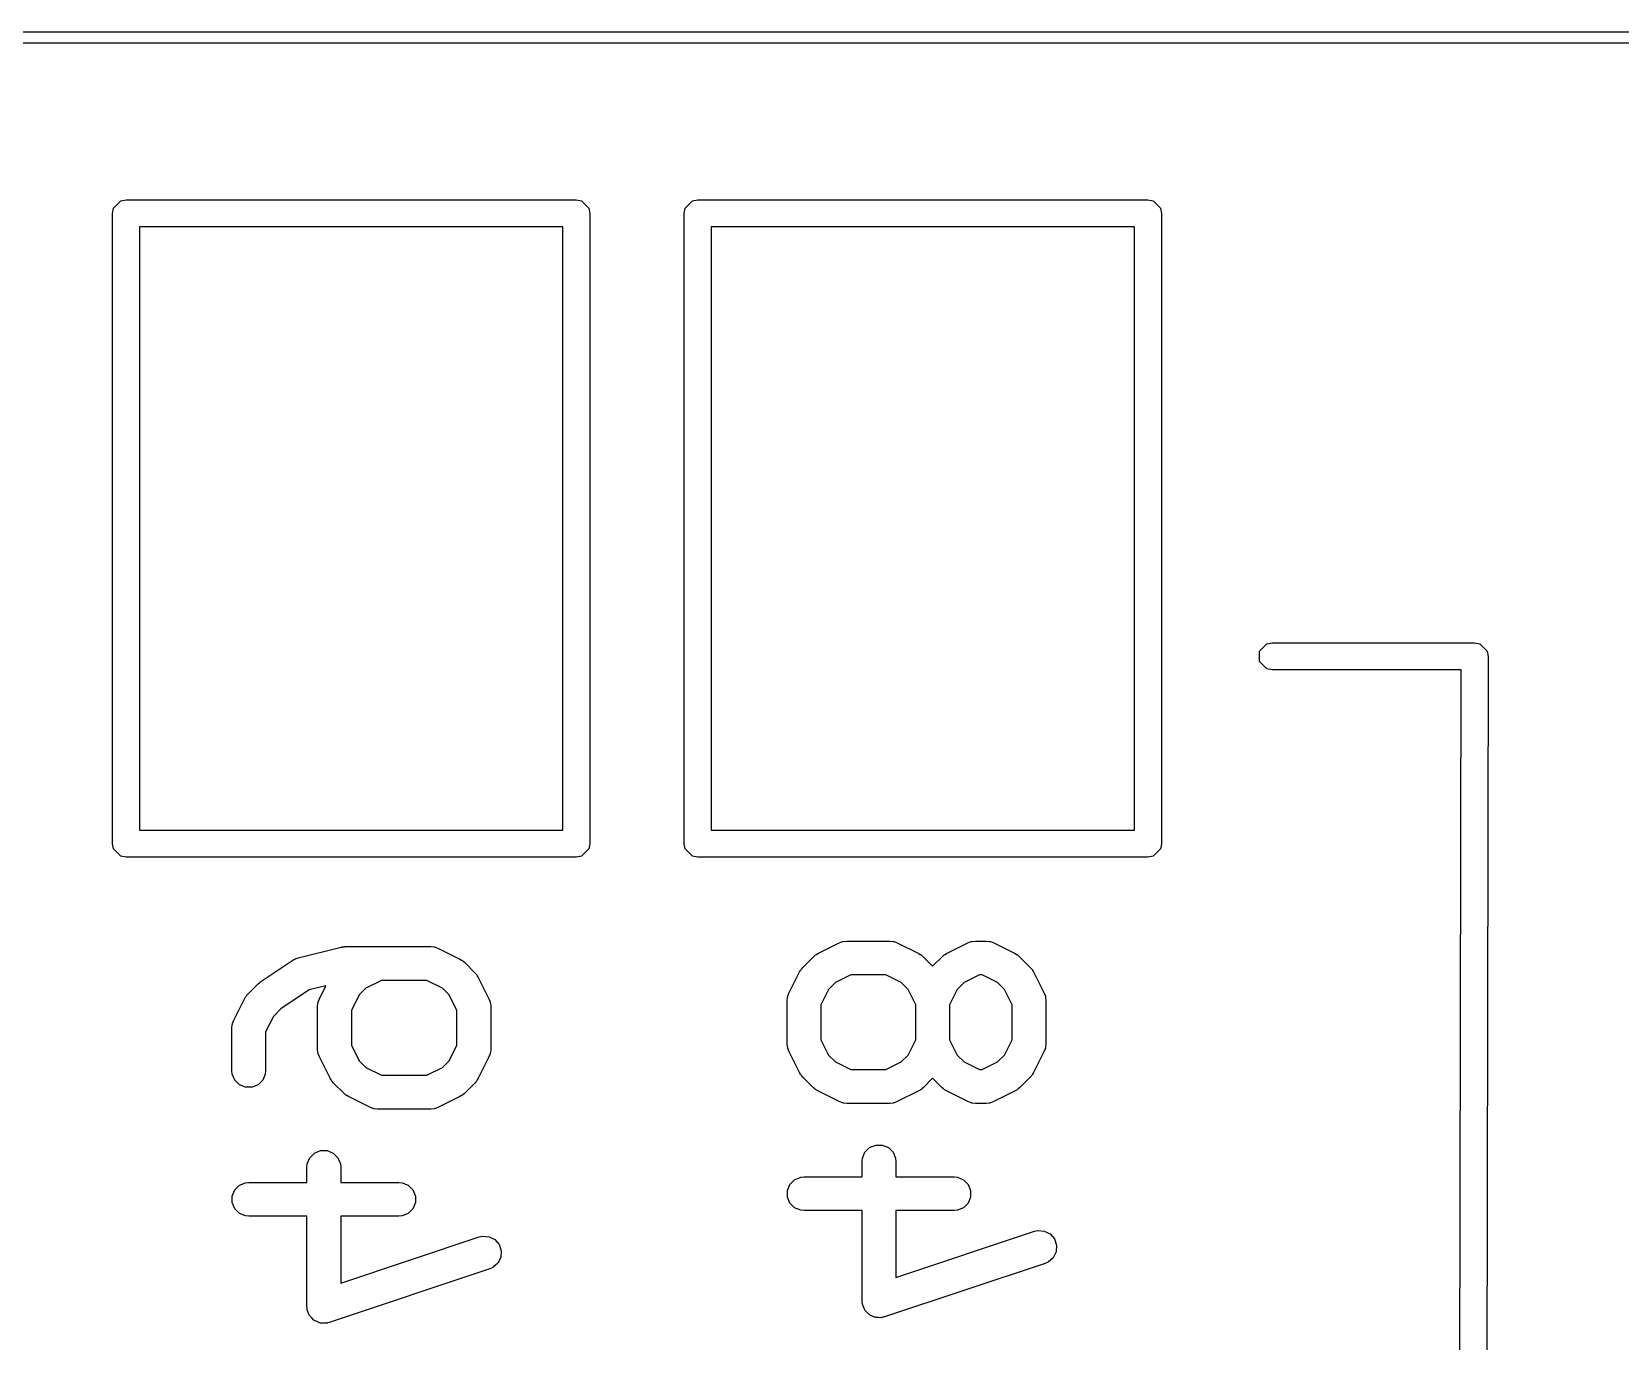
# Model space of a CAD drawing. Extents: x 89 to 178, y -115 to -57.
# Drawn here: x 132.44 to 139.5, y -62.79 to -56.97 of the extents above; entities that cross this region are included whole.
import ezdxf

# ---------------------------------------------------------------- set-up
doc = ezdxf.new("R2010")
doc.units = 0
doc.layers.add('BLACK', color=7, linetype='CONTINUOUS')

msp = doc.modelspace()

# ---------------------------------------------------------------- linework, layer by layer
at = {"layer": 'BLACK', "linetype": 'CONTINUOUS'}
for p, q in [((97.5, -56.975), (169.5, -56.975)), ((169.47582, -57.025), (97.524182, -57.025)), ((132.802567, -57.759039), (132.835039, -57.726567)), ((132.835039, -57.726567), (132.858, -57.722)), ((132.858, -57.722), (134.858, -57.722)), ((134.858, -57.722), (134.880961, -57.726567)), ((134.880961, -57.726567), (134.913433, -57.759039)), ((135.342567, -57.759039), (135.375039, -57.726567)), ((135.375039, -57.726567), (135.398, -57.722)), ((135.398, -57.722), (137.398, -57.722)), ((137.398, -57.722), (137.420961, -57.726567)), ((137.420961, -57.726567), (137.453433, -57.759039)), ((132.798, -57.782), (132.802567, -57.759039)), ((132.798, -60.582), (132.798, -57.782)), ((134.913433, -57.759039), (134.918, -57.782)), ((134.918, -57.782), (134.918, -60.582)), ((135.338, -57.782), (135.342567, -57.759039)), ((135.338, -60.582), (135.338, -57.782)), ((137.453433, -57.759039), (137.458, -57.782)), ((137.458, -57.782), (137.458, -60.582)), ((132.918, -57.842), (132.918, -60.522)), ((134.798, -57.842), (132.918, -57.842)), ((134.798, -60.522), (134.798, -57.842)), ((135.458, -57.842), (135.458, -60.522)), ((137.338, -57.842), (135.458, -57.842)), ((137.338, -60.522), (137.338, -57.842)), ((137.894567, -59.727039), (137.927039, -59.694567)), ((137.927039, -59.694567), (137.95, -59.69)), ((137.95, -59.69), (138.85, -59.69)), ((138.85, -59.69), (138.872961, -59.694567)), ((138.872961, -59.694567), (138.873002, -59.694608)), ((138.873002, -59.694608), (138.873061, -59.694609)), ((138.873061, -59.694609), (138.889026, -59.710632)), ((137.894567, -59.772961), (137.894567, -59.727039)), ((137.927039, -59.805433), (137.894567, -59.772961)), ((138.889026, -59.710632), (138.905433, -59.727039)), ((138.91, -59.750108), (138.8975, -66.700108)), ((138.905433, -59.727039), (138.905433, -59.727097)), ((138.905433, -59.727097), (138.905474, -59.727139)), ((138.905474, -59.727139), (138.91, -59.750108)), ((137.95, -59.81), (137.927039, -59.805433)), ((138.789892, -59.81), (137.95, -59.81)), ((138.777608, -66.64), (138.789892, -59.81)), ((132.918, -60.522), (134.798, -60.522)), ((135.458, -60.522), (137.338, -60.522)), ((132.802567, -60.604961), (132.798, -60.582)), ((132.835039, -60.637433), (132.802567, -60.604961)), ((134.913433, -60.604961), (134.880961, -60.637433)), ((134.918, -60.582), (134.913433, -60.604961)), ((135.342567, -60.604961), (135.338, -60.582)), ((135.375039, -60.637433), (135.342567, -60.604961)), ((137.453433, -60.604961), (137.420961, -60.637433)), ((137.458, -60.582), (137.453433, -60.604961)), ((132.858, -60.642), (132.835039, -60.637433)), ((134.858, -60.642), (132.858, -60.642)), ((134.880961, -60.637433), (134.858, -60.642)), ((135.398, -60.642), (135.375039, -60.637433)), ((137.398, -60.642), (135.398, -60.642)), ((137.420961, -60.637433), (137.398, -60.642)), ((133.623086, -61.089018), (133.813562, -61.041399)), ((133.813562, -61.041399), (133.816098, -61.041023)), ((133.816098, -61.041023), (133.81712, -61.040601)), ((133.81712, -61.040601), (133.822632, -61.040058)), ((133.822632, -61.040058), (133.828106, -61.039249)), ((133.828106, -61.039249), (133.829198, -61.039411)), ((133.829198, -61.039411), (133.831752, -61.03916)), ((133.831752, -61.03916), (134.212704, -61.03916)), ((134.212704, -61.03916), (134.227336, -61.040601)), ((134.227336, -61.040601), (134.229825, -61.041632)), ((134.229825, -61.041632), (134.232513, -61.041823)), ((134.232513, -61.041823), (134.246245, -61.047078)), ((134.246245, -61.047078), (134.341483, -61.094697)), ((135.931878, -61.069697), (136.027116, -61.022078)), ((136.027116, -61.022078), (136.040847, -61.016823)), ((136.040847, -61.016823), (136.043536, -61.016631)), ((136.043536, -61.016631), (136.046025, -61.015601)), ((136.046025, -61.015601), (136.060657, -61.01416)), ((136.060657, -61.01416), (136.251133, -61.01416)), ((136.251133, -61.01416), (136.265765, -61.015601)), ((136.265765, -61.015601), (136.268254, -61.016632)), ((136.268254, -61.016632), (136.270942, -61.016823)), ((136.270942, -61.016823), (136.284674, -61.022078)), ((136.284674, -61.022078), (136.379912, -61.069697)), ((136.503306, -61.069697), (136.598544, -61.022078)), ((136.598544, -61.022078), (136.612275, -61.016823)), ((136.612275, -61.016823), (136.614964, -61.016631)), ((136.614964, -61.016631), (136.617453, -61.015601)), ((136.617453, -61.015601), (136.632085, -61.01416)), ((136.632085, -61.01416), (136.679704, -61.01416)), ((136.679704, -61.01416), (136.694336, -61.015601)), ((136.694336, -61.015601), (136.696825, -61.016632)), ((136.696825, -61.016632), (136.699513, -61.016823)), ((136.699513, -61.016823), (136.713245, -61.022078)), ((136.713245, -61.022078), (136.808483, -61.069697)), ((133.456816, -61.194613), (133.599674, -61.099375)), ((133.599674, -61.099375), (133.607748, -61.09507)), ((133.607748, -61.09507), (133.60924, -61.093965)), ((133.60924, -61.093965), (133.611002, -61.093335)), ((133.611002, -61.093335), (133.612648, -61.092458)), ((133.612648, -61.092458), (133.614462, -61.092099)), ((133.614462, -61.092099), (133.623086, -61.089018)), ((134.341483, -61.094697), (134.347782, -61.098661)), ((134.347782, -61.098661), (134.34961, -61.099419)), ((134.34961, -61.099419), (134.351666, -61.101107)), ((134.351666, -61.101107), (134.353926, -61.102529)), ((134.353926, -61.102529), (134.355225, -61.104027)), ((134.355225, -61.104027), (134.360975, -61.108746)), ((134.360975, -61.108746), (134.408594, -61.156365)), ((135.864767, -61.131365), (135.912386, -61.083746)), ((135.912386, -61.083746), (135.918135, -61.079027)), ((135.918135, -61.079027), (135.919435, -61.077529)), ((135.919435, -61.077529), (135.921694, -61.076107)), ((135.921694, -61.076107), (135.923751, -61.074419)), ((135.923751, -61.074419), (135.925578, -61.073661)), ((135.925578, -61.073661), (135.931878, -61.069697)), ((136.379912, -61.069697), (136.386211, -61.073661)), ((136.386211, -61.073661), (136.388039, -61.074419)), ((136.388039, -61.074419), (136.390095, -61.076107)), ((136.390095, -61.076107), (136.392355, -61.077529)), ((136.392355, -61.077529), (136.393654, -61.079027)), ((136.393654, -61.079027), (136.399404, -61.083746)), ((136.399404, -61.083746), (136.441609, -61.125951)), ((136.441609, -61.125951), (136.483814, -61.083746)), ((136.483814, -61.083746), (136.489563, -61.079027)), ((136.489563, -61.079027), (136.490863, -61.077529)), ((136.490863, -61.077529), (136.493122, -61.076107)), ((136.493122, -61.076107), (136.495179, -61.074419)), ((136.495179, -61.074419), (136.497006, -61.073661)), ((136.497006, -61.073661), (136.503306, -61.069697)), ((136.808483, -61.069697), (136.814782, -61.073661)), ((136.814782, -61.073661), (136.81661, -61.074419)), ((136.81661, -61.074419), (136.818666, -61.076107)), ((136.818666, -61.076107), (136.820926, -61.077529)), ((136.820926, -61.077529), (136.822225, -61.079027)), ((136.822225, -61.079027), (136.827975, -61.083746)), ((136.827975, -61.083746), (136.875594, -61.131365)), ((133.992314, -61.18916), (133.923798, -61.223418)), ((134.194999, -61.18916), (133.992314, -61.18916)), ((134.263515, -61.223418), (134.194999, -61.18916)), ((134.408594, -61.156365), (134.413312, -61.162114)), ((134.413312, -61.162114), (134.414811, -61.163414)), ((134.414811, -61.163414), (134.416232, -61.165673)), ((134.416232, -61.165673), (134.417921, -61.16773)), ((134.417921, -61.16773), (134.418678, -61.169557)), ((134.418678, -61.169557), (134.422643, -61.175857)), ((134.422643, -61.175857), (134.470262, -61.271095)), ((135.803098, -61.246094), (135.850718, -61.150856)), ((135.850718, -61.150856), (135.854683, -61.144557)), ((135.854683, -61.144557), (135.85544, -61.14273)), ((135.85544, -61.14273), (135.857128, -61.140672)), ((135.857128, -61.140672), (135.858551, -61.138413)), ((135.858551, -61.138413), (135.860049, -61.137113)), ((135.860049, -61.137113), (135.864767, -61.131365)), ((136.078362, -61.16416), (136.009846, -61.198418)), ((136.233428, -61.16416), (136.078362, -61.16416)), ((136.301944, -61.198418), (136.233428, -61.16416)), ((136.64979, -61.16416), (136.581274, -61.198418)), ((136.661999, -61.16416), (136.64979, -61.16416)), ((136.730515, -61.198418), (136.661999, -61.16416)), ((136.875594, -61.131365), (136.880312, -61.137114)), ((136.880312, -61.137114), (136.881811, -61.138414)), ((136.881811, -61.138414), (136.883232, -61.140673)), ((136.883232, -61.140673), (136.884921, -61.14273)), ((136.884921, -61.14273), (136.885678, -61.144557)), ((136.885678, -61.144557), (136.889643, -61.150857)), ((136.889643, -61.150857), (136.937262, -61.246095)), ((133.38844, -61.262968), (133.390128, -61.26091)), ((133.390128, -61.26091), (133.391551, -61.258651)), ((133.391551, -61.258651), (133.393049, -61.257351)), ((133.393049, -61.257351), (133.397767, -61.251603)), ((133.397767, -61.251603), (133.445386, -61.203984)), ((133.445386, -61.203984), (133.445426, -61.20395)), ((133.445426, -61.20395), (133.445441, -61.203929)), ((133.445441, -61.203929), (133.451282, -61.199145)), ((133.451282, -61.199145), (133.456751, -61.194657)), ((133.456751, -61.194657), (133.456773, -61.194647)), ((133.456773, -61.194647), (133.456816, -61.194613)), ((133.67207, -61.231389), (133.546199, -61.315303)), ((133.746166, -61.212865), (133.67207, -61.231389)), ((133.717051, -61.271095), (133.746166, -61.212865)), ((133.893391, -61.253825), (133.859133, -61.322341)), ((133.923798, -61.223418), (133.893391, -61.253825)), ((134.293922, -61.253825), (134.263515, -61.223418)), ((134.32818, -61.322341), (134.293922, -61.253825)), ((135.797651, -61.262515), (135.797843, -61.259826)), ((135.797843, -61.259826), (135.803098, -61.246094)), ((135.979438, -61.228825), (135.94518, -61.297342)), ((136.009846, -61.198418), (135.979438, -61.228825)), ((136.332351, -61.228825), (136.301944, -61.198418)), ((136.366609, -61.297341), (136.332351, -61.228825)), ((136.550867, -61.228825), (136.516609, -61.297341)), ((136.581274, -61.198418), (136.550867, -61.228825)), ((136.760922, -61.228825), (136.730515, -61.198418)), ((136.79518, -61.297341), (136.760922, -61.228825)), ((136.937262, -61.246095), (136.942517, -61.259826)), ((136.942517, -61.259826), (136.942708, -61.262515)), ((133.336098, -61.366332), (133.383718, -61.271094)), ((133.383718, -61.271094), (133.387683, -61.264795)), ((133.387683, -61.264795), (133.38844, -61.262968)), ((133.546199, -61.315303), (133.512438, -61.349063)), ((133.709133, -61.304636), (133.710574, -61.290004)), ((133.709133, -61.495112), (133.709133, -61.304636)), ((133.710574, -61.290004), (133.711605, -61.287514)), ((133.711605, -61.287514), (133.711796, -61.284827)), ((133.711796, -61.284827), (133.717051, -61.271095)), ((133.859133, -61.322341), (133.859133, -61.477407)), ((134.32818, -61.477407), (134.32818, -61.322341)), ((134.470262, -61.271095), (134.475517, -61.284826)), ((134.475517, -61.284826), (134.475708, -61.287515)), ((134.475708, -61.287515), (134.476739, -61.290004)), ((134.476739, -61.290004), (134.47818, -61.304636)), ((134.47818, -61.304636), (134.47818, -61.495112)), ((135.79518, -61.279636), (135.796621, -61.265004)), ((135.79518, -61.470112), (135.79518, -61.279636)), ((135.796621, -61.265004), (135.797651, -61.262515)), ((135.94518, -61.297342), (135.94518, -61.452405)), ((136.366609, -61.452407), (136.366609, -61.297341)), ((136.516609, -61.297341), (136.516609, -61.452407)), ((136.79518, -61.452407), (136.79518, -61.297341)), ((136.942708, -61.262515), (136.943739, -61.265004)), ((136.943739, -61.265004), (136.94518, -61.279636)), ((136.94518, -61.279636), (136.94518, -61.470112)), ((133.32818, -61.399874), (133.329621, -61.385242)), ((133.32818, -61.59035), (133.32818, -61.399874)), ((133.329621, -61.385242), (133.330651, -61.382753)), ((133.330651, -61.382753), (133.330843, -61.380064)), ((133.330843, -61.380064), (133.336098, -61.366332)), ((133.512438, -61.349063), (133.47818, -61.41758)), ((133.47818, -61.41758), (133.47818, -61.59035)), ((135.796621, -61.484744), (135.79518, -61.470112)), ((135.94518, -61.452405), (135.979438, -61.520922)), ((136.332351, -61.520923), (136.366609, -61.452407)), ((136.516609, -61.452407), (136.550867, -61.520923)), ((136.760922, -61.520923), (136.79518, -61.452407)), ((136.94518, -61.470112), (136.943739, -61.484744)), ((133.710574, -61.509744), (133.709133, -61.495112)), ((133.711605, -61.512233), (133.710574, -61.509744)), ((133.711796, -61.514921), (133.711605, -61.512233)), ((133.717051, -61.528653), (133.711796, -61.514921)), ((133.76467, -61.623891), (133.717051, -61.528653)), ((133.859133, -61.477407), (133.893391, -61.545923)), ((134.293922, -61.545923), (134.32818, -61.477407)), ((134.470262, -61.528653), (134.422643, -61.623891)), ((134.475517, -61.514922), (134.470262, -61.528653)), ((134.475708, -61.512232), (134.475517, -61.514922)), ((134.476739, -61.509744), (134.475708, -61.512232)), ((134.47818, -61.495112), (134.476739, -61.509744)), ((135.797651, -61.487232), (135.796621, -61.484744)), ((135.797843, -61.489922), (135.797651, -61.487232)), ((135.803098, -61.503654), (135.797843, -61.489922)), ((135.850718, -61.598892), (135.803098, -61.503654)), ((135.979438, -61.520922), (136.009846, -61.55133)), ((136.301944, -61.55133), (136.332351, -61.520923)), ((136.550867, -61.520923), (136.581274, -61.55133)), ((136.730515, -61.55133), (136.760922, -61.520923)), ((136.937262, -61.503653), (136.889643, -61.598891)), ((136.942517, -61.489922), (136.937262, -61.503653)), ((136.942708, -61.487232), (136.942517, -61.489922)), ((136.943739, -61.484744), (136.942708, -61.487232)), ((133.329621, -61.604982), (133.32818, -61.59035)), ((133.34082, -61.632018), (133.329621, -61.604982)), ((133.476739, -61.604982), (133.46554, -61.632018)), ((133.47818, -61.59035), (133.476739, -61.604982)), ((133.893391, -61.545923), (133.923798, -61.57633)), ((133.923798, -61.57633), (133.992314, -61.610588)), ((133.992314, -61.610588), (134.194999, -61.610588)), ((134.194999, -61.610588), (134.263515, -61.57633)), ((134.263515, -61.57633), (134.293922, -61.545923)), ((135.854683, -61.60519), (135.850718, -61.598892)), ((135.85544, -61.607018), (135.854683, -61.60519)), ((135.857128, -61.609075), (135.85544, -61.607018)), ((135.858551, -61.611335), (135.857128, -61.609075)), ((135.860049, -61.612634), (135.858551, -61.611335)), ((135.864767, -61.618383), (135.860049, -61.612634)), ((136.009846, -61.55133), (136.078362, -61.585588)), ((136.078362, -61.585588), (136.233428, -61.585588)), ((136.233428, -61.585588), (136.301944, -61.55133)), ((136.581274, -61.55133), (136.64979, -61.585588)), ((136.64979, -61.585588), (136.661999, -61.585588)), ((136.661999, -61.585588), (136.730515, -61.55133)), ((136.880312, -61.612633), (136.875594, -61.618383)), ((136.881811, -61.611334), (136.880312, -61.612633)), ((136.883232, -61.609074), (136.881811, -61.611334)), ((136.884921, -61.607018), (136.883232, -61.609074)), ((136.885678, -61.60519), (136.884921, -61.607018)), ((136.889643, -61.598891), (136.885678, -61.60519)), ((133.361512, -61.65271), (133.34082, -61.632018)), ((133.388548, -61.663909), (133.361512, -61.65271)), ((133.417812, -61.663909), (133.388548, -61.663909)), ((133.444848, -61.65271), (133.417812, -61.663909)), ((133.46554, -61.632018), (133.444848, -61.65271)), ((133.768634, -61.63019), (133.76467, -61.623891)), ((133.769392, -61.632018), (133.768634, -61.63019)), ((133.77108, -61.634074), (133.769392, -61.632018)), ((133.772502, -61.636334), (133.77108, -61.634074)), ((133.774, -61.637633), (133.772502, -61.636334)), ((133.778719, -61.643383), (133.774, -61.637633)), ((133.826338, -61.691002), (133.778719, -61.643383)), ((134.408594, -61.643383), (134.360975, -61.691002)), ((134.413312, -61.637633), (134.408594, -61.643383)), ((134.414811, -61.636334), (134.413312, -61.637633)), ((134.416232, -61.634074), (134.414811, -61.636334)), ((134.417921, -61.632018), (134.416232, -61.634074)), ((134.418678, -61.63019), (134.417921, -61.632018)), ((134.422643, -61.623891), (134.418678, -61.63019)), ((135.912386, -61.666002), (135.864767, -61.618383)), ((135.918135, -61.67072), (135.912386, -61.666002)), ((135.919435, -61.672219), (135.918135, -61.67072)), ((135.921694, -61.67364), (135.919435, -61.672219)), ((135.923751, -61.675329), (135.921694, -61.67364)), ((135.925578, -61.676086), (135.923751, -61.675329)), ((135.931878, -61.680051), (135.925578, -61.676086)), ((136.027116, -61.72767), (135.931878, -61.680051)), ((136.379912, -61.680051), (136.284674, -61.72767)), ((136.386211, -61.676086), (136.379912, -61.680051)), ((136.388039, -61.675329), (136.386211, -61.676086)), ((136.390095, -61.67364), (136.388039, -61.675329)), ((136.392355, -61.672219), (136.390095, -61.67364)), ((136.393654, -61.67072), (136.392355, -61.672219)), ((136.399404, -61.666002), (136.393654, -61.67072)), ((136.441609, -61.623797), (136.399404, -61.666002)), ((136.483814, -61.666002), (136.441609, -61.623797)), ((136.489563, -61.67072), (136.483814, -61.666002)), ((136.490863, -61.672219), (136.489563, -61.67072)), ((136.493122, -61.67364), (136.490863, -61.672219)), ((136.495179, -61.675329), (136.493122, -61.67364)), ((136.497006, -61.676086), (136.495179, -61.675329)), ((136.503306, -61.680051), (136.497006, -61.676086)), ((136.598544, -61.72767), (136.503306, -61.680051)), ((136.808483, -61.680051), (136.713245, -61.72767)), ((136.814782, -61.676086), (136.808483, -61.680051)), ((136.81661, -61.675329), (136.814782, -61.676086)), ((136.818666, -61.67364), (136.81661, -61.675329)), ((136.820926, -61.672219), (136.818666, -61.67364)), ((136.822225, -61.67072), (136.820926, -61.672219)), ((136.827975, -61.666002), (136.822225, -61.67072)), ((136.875594, -61.618383), (136.827975, -61.666002)), ((133.832087, -61.69572), (133.826338, -61.691002)), ((133.833387, -61.697219), (133.832087, -61.69572)), ((133.835646, -61.69864), (133.833387, -61.697219)), ((133.837703, -61.700329), (133.835646, -61.69864)), ((133.83953, -61.701086), (133.837703, -61.700329)), ((133.84583, -61.705051), (133.83953, -61.701086)), ((133.941068, -61.75267), (133.84583, -61.705051)), ((133.954799, -61.757925), (133.941068, -61.75267)), ((134.246245, -61.75267), (134.232513, -61.757925)), ((134.341483, -61.705051), (134.246245, -61.75267)), ((134.347782, -61.701086), (134.341483, -61.705051)), ((134.34961, -61.700329), (134.347782, -61.701086)), ((134.351666, -61.69864), (134.34961, -61.700329)), ((134.353926, -61.697219), (134.351666, -61.69864)), ((134.355225, -61.69572), (134.353926, -61.697219)), ((134.360975, -61.691002), (134.355225, -61.69572)), ((136.040847, -61.732925), (136.027116, -61.72767)), ((136.043536, -61.733116), (136.040847, -61.732925)), ((136.046025, -61.734147), (136.043536, -61.733116)), ((136.060657, -61.735588), (136.046025, -61.734147)), ((136.251133, -61.735588), (136.060657, -61.735588)), ((136.265765, -61.734147), (136.251133, -61.735588)), ((136.268254, -61.733115), (136.265765, -61.734147)), ((136.270942, -61.732925), (136.268254, -61.733115)), ((136.284674, -61.72767), (136.270942, -61.732925)), ((136.612275, -61.732925), (136.598544, -61.72767)), ((136.614964, -61.733116), (136.612275, -61.732925)), ((136.617453, -61.734147), (136.614964, -61.733116)), ((136.632085, -61.735588), (136.617453, -61.734147)), ((136.679704, -61.735588), (136.632085, -61.735588)), ((136.694336, -61.734147), (136.679704, -61.735588)), ((136.696825, -61.733115), (136.694336, -61.734147)), ((136.699513, -61.732925), (136.696825, -61.733115)), ((136.713245, -61.72767), (136.699513, -61.732925)), ((133.957488, -61.758116), (133.954799, -61.757925)), ((133.959977, -61.759147), (133.957488, -61.758116)), ((133.974609, -61.760588), (133.959977, -61.759147)), ((134.212704, -61.760588), (133.974609, -61.760588)), ((134.227336, -61.759147), (134.212704, -61.760588)), ((134.229825, -61.758115), (134.227336, -61.759147)), ((134.232513, -61.757925), (134.229825, -61.758115)), ((133.674154, -61.977254), (133.694846, -61.956562)), ((133.694846, -61.956562), (133.721882, -61.945363)), ((133.721882, -61.945363), (133.751146, -61.945363)), ((133.751146, -61.945363), (133.778182, -61.956562)), ((133.778182, -61.956562), (133.798874, -61.977254)), ((136.129955, -61.97929), (136.141154, -61.952254)), ((136.141154, -61.952254), (136.161846, -61.931562)), ((136.161846, -61.931562), (136.188882, -61.920363)), ((136.188882, -61.920363), (136.218146, -61.920363)), ((136.218146, -61.920363), (136.245182, -61.931562)), ((136.245182, -61.931562), (136.265874, -61.952254)), ((136.265874, -61.952254), (136.277073, -61.97929)), ((133.661514, -62.018922), (133.662955, -62.00429)), ((133.661514, -62.086779), (133.661514, -62.018922)), ((133.662955, -62.00429), (133.674154, -61.977254)), ((133.798874, -61.977254), (133.810073, -62.00429)), ((133.810073, -62.00429), (133.811514, -62.018922)), ((133.811514, -62.018922), (133.811514, -62.086779)), ((136.128514, -61.993922), (136.129955, -61.97929)), ((136.128514, -62.061779), (136.128514, -61.993922)), ((136.277073, -61.97929), (136.278514, -61.993922)), ((136.278514, -61.993922), (136.278514, -62.061779)), ((133.34082, -62.120111), (133.361512, -62.099419)), ((133.361512, -62.099419), (133.388548, -62.08822)), ((133.388548, -62.08822), (133.40318, -62.086779)), ((133.40318, -62.086779), (133.661514, -62.086779)), ((133.811514, -62.086779), (134.069847, -62.086779)), ((134.069847, -62.086779), (134.084479, -62.08822)), ((134.084479, -62.08822), (134.111515, -62.099419)), ((134.111515, -62.099419), (134.132207, -62.120111)), ((135.796621, -62.122147), (135.80782, -62.095111)), ((135.80782, -62.095111), (135.828512, -62.074419)), ((135.828512, -62.074419), (135.855548, -62.06322)), ((135.855548, -62.06322), (135.87018, -62.061779)), ((135.87018, -62.061779), (136.128514, -62.061779)), ((136.278514, -62.061779), (136.536847, -62.061779)), ((136.536847, -62.061779), (136.551479, -62.06322)), ((136.551479, -62.06322), (136.578515, -62.074419)), ((136.578515, -62.074419), (136.599207, -62.095111)), ((136.599207, -62.095111), (136.610406, -62.122147)), ((133.329621, -62.147147), (133.34082, -62.120111)), ((133.329621, -62.176411), (133.329621, -62.147147)), ((133.34082, -62.203447), (133.329621, -62.176411)), ((134.132207, -62.120111), (134.143406, -62.147147)), ((134.143406, -62.176411), (134.132207, -62.203447)), ((134.143406, -62.147147), (134.143406, -62.176411)), ((135.796621, -62.151411), (135.796621, -62.122147)), ((135.80782, -62.178447), (135.796621, -62.151411)), ((135.828512, -62.199139), (135.80782, -62.178447)), ((136.599207, -62.178447), (136.578515, -62.199139)), ((136.610406, -62.151411), (136.599207, -62.178447)), ((136.610406, -62.122147), (136.610406, -62.151411)), ((133.361512, -62.224139), (133.34082, -62.203447)), ((133.388548, -62.235338), (133.361512, -62.224139)), ((133.40318, -62.236779), (133.388548, -62.235338)), ((133.661514, -62.236779), (133.40318, -62.236779)), ((133.661514, -62.637969), (133.661514, -62.236779)), ((134.069847, -62.236779), (133.811514, -62.236779)), ((133.811514, -62.236779), (133.811514, -62.533912)), ((134.084479, -62.235338), (134.069847, -62.236779)), ((134.111515, -62.224139), (134.084479, -62.235338)), ((134.132207, -62.203447), (134.111515, -62.224139)), ((135.855548, -62.210338), (135.828512, -62.199139)), ((135.87018, -62.211779), (135.855548, -62.210338)), ((136.128514, -62.211779), (135.87018, -62.211779)), ((136.128514, -62.612969), (136.128514, -62.211779)), ((136.536847, -62.211779), (136.278514, -62.211779)), ((136.278514, -62.211779), (136.278514, -62.508912)), ((136.551479, -62.210338), (136.536847, -62.211779)), ((136.578515, -62.199139), (136.551479, -62.210338)), ((136.278514, -62.508912), (136.894083, -62.303723)), ((136.894083, -62.303723), (136.908419, -62.300463)), ((136.908419, -62.300463), (136.937609, -62.302538)), ((136.937609, -62.302538), (136.963783, -62.315624)), ((136.963783, -62.315624), (136.982957, -62.337732)), ((133.811514, -62.533912), (134.427083, -62.328723)), ((134.427083, -62.328723), (134.441419, -62.325463)), ((134.441419, -62.325463), (134.470609, -62.327538)), ((134.470609, -62.327538), (134.496783, -62.340624)), ((134.496783, -62.340624), (134.515957, -62.362732)), ((134.515957, -62.362732), (134.525211, -62.390494)), ((134.525211, -62.390494), (134.523136, -62.419684)), ((136.982957, -62.337732), (136.992211, -62.365494)), ((136.992211, -62.365494), (136.990136, -62.394684)), ((134.510049, -62.445857), (134.487942, -62.465031)), ((134.523136, -62.419684), (134.510049, -62.445857)), ((136.941517, -62.446025), (136.227231, -62.68412)), ((136.954942, -62.440031), (136.941517, -62.446025)), ((136.977049, -62.420857), (136.954942, -62.440031)), ((136.990136, -62.394684), (136.977049, -62.420857)), ((134.474517, -62.471025), (133.760231, -62.70912)), ((134.487942, -62.465031), (134.474517, -62.471025)), ((133.662243, -62.645374), (133.661514, -62.637969)), ((133.662103, -62.647349), (133.662243, -62.645374)), ((133.662578, -62.648774), (133.662103, -62.647349)), ((133.662955, -62.652601), (133.662578, -62.648774)), ((133.667555, -62.663708), (133.662955, -62.652601)), ((133.671357, -62.675112), (133.667555, -62.663708)), ((136.129243, -62.620374), (136.128514, -62.612969)), ((136.129103, -62.622349), (136.129243, -62.620374)), ((136.129578, -62.623774), (136.129103, -62.622349)), ((136.129955, -62.627601), (136.129578, -62.623774)), ((136.134555, -62.638708), (136.129955, -62.627601)), ((136.138357, -62.650112), (136.134555, -62.638708)), ((136.140123, -62.652148), (136.138357, -62.650112)), ((136.141154, -62.654637), (136.140123, -62.652148)), ((136.149653, -62.663136), (136.141154, -62.654637)), ((136.157531, -62.672219), (136.149653, -62.663136)), ((136.15994, -62.673423), (136.157531, -62.672219)), ((133.673123, -62.677148), (133.671357, -62.675112)), ((133.674154, -62.679637), (133.673123, -62.677148)), ((133.682653, -62.688136), (133.674154, -62.679637)), ((133.690531, -62.697219), (133.682653, -62.688136)), ((133.69294, -62.698423), (133.690531, -62.697219)), ((133.694846, -62.700329), (133.69294, -62.698423)), ((133.705954, -62.70493), (133.694846, -62.700329)), ((133.716704, -62.710305), (133.705954, -62.70493)), ((133.71939, -62.710495), (133.716704, -62.710305)), ((133.721882, -62.711528), (133.71939, -62.710495)), ((133.733909, -62.711528), (133.721882, -62.711528)), ((133.745894, -62.71238), (133.733909, -62.711528)), ((133.749641, -62.711528), (133.745894, -62.71238)), ((133.751146, -62.711528), (133.749641, -62.711528)), ((133.752977, -62.710769), (133.751146, -62.711528)), ((133.760231, -62.70912), (133.752977, -62.710769)), ((136.161846, -62.675329), (136.15994, -62.673423)), ((136.172954, -62.67993), (136.161846, -62.675329)), ((136.183704, -62.685305), (136.172954, -62.67993)), ((136.18639, -62.685495), (136.183704, -62.685305)), ((136.188882, -62.686528), (136.18639, -62.685495)), ((136.200909, -62.686528), (136.188882, -62.686528)), ((136.212894, -62.68738), (136.200909, -62.686528)), ((136.216641, -62.686528), (136.212894, -62.68738)), ((136.218146, -62.686528), (136.216641, -62.686528)), ((136.219977, -62.685769), (136.218146, -62.686528)), ((136.227231, -62.68412), (136.219977, -62.685769))]:
    msp.add_line(p, q, dxfattribs=at)

doc.saveas('drawing.dxf')
